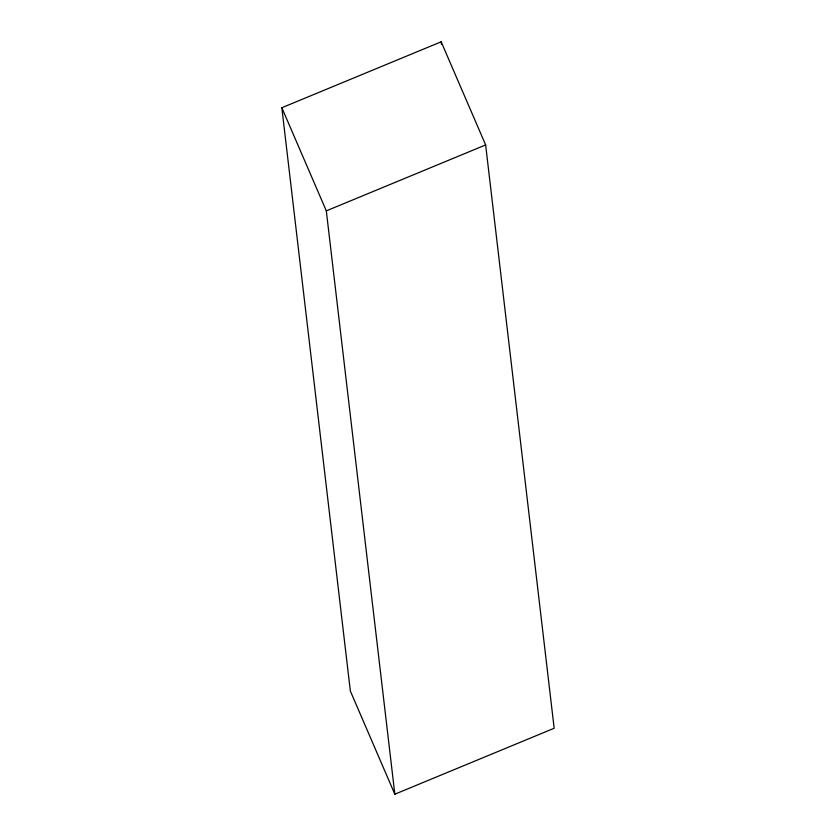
<?xml version="1.0" encoding="UTF-8"?>
<svg xmlns="http://www.w3.org/2000/svg" width="836" height="836" viewBox="0 0 836 836"><rect width="100%" height="100%" fill="white"/><g stroke="black" fill="none" stroke-linecap="round" stroke-linejoin="round"><path stroke-width="1.25" d="M281.836 107.739L441.168 41.8L485.643 144.931L554.163 728.26L394.832 794.2L350.357 691.069L281.836 107.739L326.312 210.871L394.832 794.2M326.312 210.871L485.643 144.931M441.168 41.8L441.471 44.392"/></g></svg>
